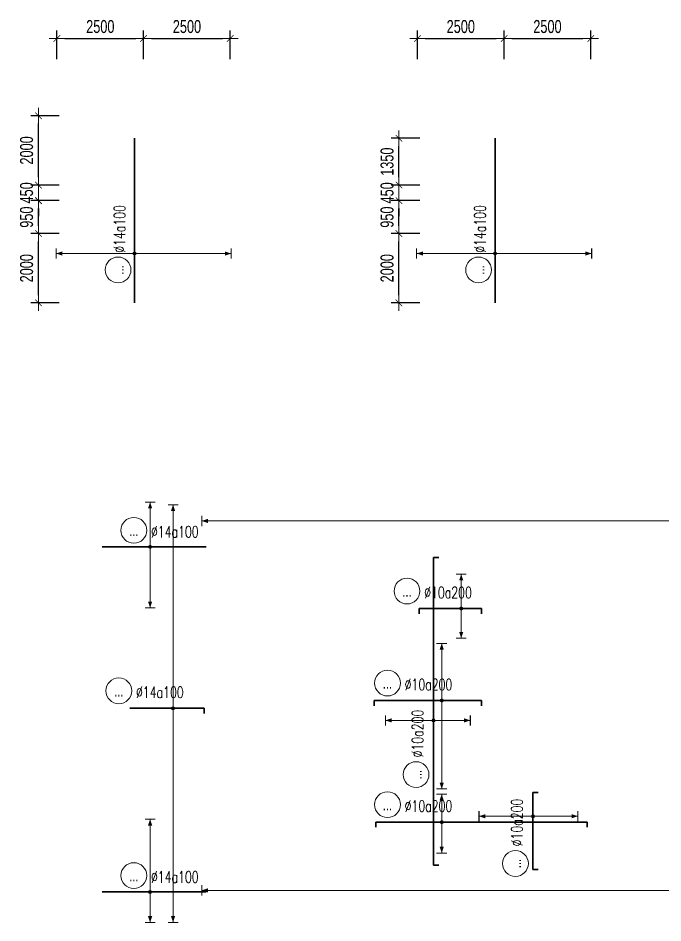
# Model space of a CAD drawing. Header units: millimetres. Extents: x 131700 to 589785, y -24154 to 46087.
# Drawn here: x 262878 to 281481, y 17660 to 43768 of the extents above; entities that cross this region are included whole.
import ezdxf
from ezdxf.enums import TextEntityAlignment as Align

# ---------------------------------------------------------------- set-up
doc = ezdxf.new("R2010")
doc.units = ezdxf.units.MM
doc.layers.get('0').update_dxf_attribs({"lineweight": 20})
doc.layers.get('Defpoints').update_dxf_attribs({"color": 151, "lineweight": 9})
for name, color, linetype, lineweight in [('NDC_S_DIM', 1, 'Continuous', 15), ('NDC_S_REBAR', 4, 'Continuous', 35), ('NDC_S_VN TEXT', 7, 'Continuous', 20)]:
    doc.layers.add(name, color=color, linetype=linetype, lineweight=lineweight)
doc.styles.add('ARIAL', font='arial.ttf', dxfattribs={"width": 0.7})
doc.styles.add('NDC_ROMANS', font='romans.shx', dxfattribs={"width": 0.7})
doc.dimstyles.new('NDC_dim_150', dxfattribs={"dimscale": 150, "dimtxt": 2.5, "dimasz": 1.5, "dimexe": 1.5, "dimexo": 2.5, "dimgap": 1, "dimtad": 1, "dimdec": 0, "dimzin": 0, "dimdsep": 46, "dimtxsty": 'ARIAL', "dimblk": 'DIMMARK', "dimcen": 0.09, "dimdle": 1.2, "dimclrd": 1, "dimclre": 1, "dimclrt": 3, "dimadec": 0, "dimazin": 0, "dimtfac": 1, "dimtdec": 0, "dimtix": 1, "dimtofl": 0, "dimtmove": 0, "dimatfit": 3, "dimfxl": 4, "dimfxlon": 1, "dimtolj": 1, "dimtzin": 0, "dimarcsym": 0})

# ---------------------------------------------------------------- blocks, each defined once
blk = doc.blocks.new('*U337')
h = blk.add_hatch(color=6)
edge = h.paths.add_edge_path()
edge.add_arc((4.81, 0), 0.3, 0, 360)
at = {"layer": 'NDC_S_DIM', "color": 6}
for q in [(4.81, 5.38), (4.81, -5.95)]:
    blk.add_line((4.81, 0), q, dxfattribs=at)
for points in [[(3.81, 5.38, 0.2, 0.2, 0), (5.81, 5.38, 0, 0, 0)], [(3.81, -5.95, 0.2, 0.2, 0), (5.81, -5.95, 0, 0, 0)]]:
    blk.add_lwpolyline(points, format="xyseb", dxfattribs=at)
at = {"layer": 'NDC_S_DIM'}
blk.add_circle((-5.62, 3.36), 2.48, dxfattribs=at)
at = {"layer": 'NDC_S_DIM', "color": 6}
blk.add_circle((4.81, 0), 0.3, dxfattribs=at)
for points in [[(4.41, 4.18), (4.81, 5.38), (5.21, 4.18)], [(4.41, -4.75), (4.81, -5.95), (5.21, -4.75)]]:
    blk.add_solid(points, dxfattribs=at)
at = {"layer": 'NDC_S_REBAR'}
for p, q in [((0, 0), (-7.85, 0)), ((-7.85, 0), (-7.85, -1)), ((0, 0), (32.82, 0)), ((32.82, 0), (32.82, -1)), ((-7.85, -1), (-7.85, -1)), ((32.82, -1), (32.82, -1))]:
    blk.add_line(p, q, dxfattribs=at)
at = {"layer": 'NDC_S_VN TEXT', "style": 'ARIAL', "width": 0.7}
blk.add_attdef('KHT', text='', height=2.2, dxfattribs=at).set_placement((-5.62, 3.36), align=Align.MIDDLE_CENTER)
at = {"layer": 'NDC_S_VN TEXT', "color": 3, "style": 'NDC_ROMANS', "width": 0.7}
blk.add_attdef('DKT', (-2.32, 1.98), '', height=2.2, dxfattribs=at)
blk = doc.blocks.new('*U338')
h = blk.add_hatch(color=6)
edge = h.paths.add_edge_path()
edge.add_arc((4.81, 0), 0.3, 0, 360)
at = {"layer": 'NDC_S_DIM', "color": 6}
for q in [(4.81, 10.99), (4.81, -17.01)]:
    blk.add_line((4.81, 0), q, dxfattribs=at)
for points in [[(3.81, 10.99, 0.2, 0.2, 0), (5.81, 10.99, 0, 0, 0)], [(3.81, -17.01, 0.2, 0.2, 0), (5.81, -17.01, 0, 0, 0)]]:
    blk.add_lwpolyline(points, format="xyseb", dxfattribs=at)
at = {"layer": 'NDC_S_DIM'}
blk.add_circle((-5.62, 3.36), 2.48, dxfattribs=at)
at = {"layer": 'NDC_S_DIM', "color": 6}
blk.add_circle((4.81, 0), 0.3, dxfattribs=at)
for points in [[(4.41, 9.79), (4.81, 10.99), (5.21, 9.79)], [(4.41, -15.81), (4.81, -17.01), (5.21, -15.81)]]:
    blk.add_solid(points, dxfattribs=at)
at = {"layer": 'NDC_S_REBAR'}
for p, q in [((0, 0), (-8.18, 0)), ((-8.18, 0), (-8.18, -1)), ((0, 0), (12.48, 0)), ((12.48, 0), (12.48, -1)), ((-8.18, -1), (-8.18, -1)), ((12.48, -1), (12.48, -1))]:
    blk.add_line(p, q, dxfattribs=at)
at = {"layer": 'NDC_S_VN TEXT', "style": 'ARIAL', "width": 0.7}
blk.add_attdef('KHT', text='', height=2.2, dxfattribs=at).set_placement((-5.62, 3.36), align=Align.MIDDLE_CENTER)
at = {"layer": 'NDC_S_VN TEXT', "color": 3, "style": 'NDC_ROMANS', "width": 0.7}
blk.add_attdef('DKT', (-2.32, 1.98), '', height=2.2, dxfattribs=at)
blk = doc.blocks.new('*U335')
h = blk.add_hatch(color=6)
edge = h.paths.add_edge_path()
edge.add_arc((4.81, 0), 0.3, 0, 360)
at = {"layer": 'NDC_S_DIM', "color": 6}
for q in [(4.81, 6.63), (4.81, -5.71)]:
    blk.add_line((4.81, 0), q, dxfattribs=at)
for points in [[(3.81, 6.63, 0.2, 0.2, 0), (5.81, 6.63, 0, 0, 0)], [(3.81, -5.71, 0.2, 0.2, 0), (5.81, -5.71, 0, 0, 0)]]:
    blk.add_lwpolyline(points, format="xyseb", dxfattribs=at)
at = {"layer": 'NDC_S_DIM'}
blk.add_circle((-5.62, 3.36), 2.48, dxfattribs=at)
at = {"layer": 'NDC_S_DIM', "color": 6}
blk.add_circle((4.81, 0), 0.3, dxfattribs=at)
for points in [[(4.41, 5.43), (4.81, 6.63), (5.21, 5.43)], [(4.41, -4.51), (4.81, -5.71), (5.21, -4.51)]]:
    blk.add_solid(points, dxfattribs=at)
at = {"layer": 'NDC_S_REBAR'}
for p, q in [((0, 0), (-3.28, 0)), ((-3.28, 0), (-3.28, -1)), ((0, 0), (8.72, 0)), ((8.72, 0), (8.72, -1)), ((-3.28, -1), (-3.28, -1)), ((8.72, -1), (8.72, -1))]:
    blk.add_line(p, q, dxfattribs=at)
at = {"layer": 'NDC_S_VN TEXT', "style": 'ARIAL', "width": 0.7}
blk.add_attdef('KHT', text='', height=2.2, dxfattribs=at).set_placement((-5.62, 3.36), align=Align.MIDDLE_CENTER)
at = {"layer": 'NDC_S_VN TEXT', "color": 3, "style": 'NDC_ROMANS', "width": 0.7}
blk.add_attdef('DKT', (-2.32, 1.98), '', height=2.2, dxfattribs=at)
blk = doc.blocks.new('*U334')
h = blk.add_hatch(color=6)
edge = h.paths.add_edge_path()
edge.add_arc((4.81, 0), 0.3, 0, 360)
at = {"layer": 'NDC_S_DIM', "color": 6}
for q in [(4.81, 9.26), (4.81, -7.07)]:
    blk.add_line((4.81, 0), q, dxfattribs=at)
for points in [[(3.81, 9.26, 0.2, 0.2, 0), (5.81, 9.26, 0, 0, 0)], [(3.81, -7.07, 0.2, 0.2, 0), (5.81, -7.07, 0, 0, 0)]]:
    blk.add_lwpolyline(points, format="xyseb", dxfattribs=at)
at = {"layer": 'NDC_S_DIM'}
blk.add_circle((-5.62, 3.36), 2.48, dxfattribs=at)
at = {"layer": 'NDC_S_DIM', "color": 6}
blk.add_circle((4.81, 0), 0.3, dxfattribs=at)
for points in [[(4.41, 8.06), (4.81, 9.26), (5.21, 8.06)], [(4.41, -5.87), (4.81, -7.07), (5.21, -5.87)]]:
    blk.add_solid(points, dxfattribs=at)
at = {"layer": 'NDC_S_REBAR'}
for p, q in [((0, 0), (-23.03, 0)), ((-23.03, 0), (-23.03, -1)), ((0, 0), (36.12, 0)), ((36.12, 0), (36.12, -1)), ((-23.03, -1), (-23.03, -1)), ((36.12, -1), (36.12, -1))]:
    blk.add_line(p, q, dxfattribs=at)
at = {"layer": 'NDC_S_VN TEXT', "style": 'ARIAL', "width": 0.7}
blk.add_attdef('KHT', text='', height=2.2, dxfattribs=at).set_placement((-5.62, 3.36), align=Align.MIDDLE_CENTER)
at = {"layer": 'NDC_S_VN TEXT', "color": 3, "style": 'NDC_ROMANS', "width": 0.7}
blk.add_attdef('DKT', (-2.32, 1.98), '', height=2.2, dxfattribs=at)
blk = doc.blocks.new('*U348')
h = blk.add_hatch(color=6)
edge = h.paths.add_edge_path()
edge.add_arc((3.48, 0), 0.3, 0, 360)
at = {"layer": 'NDC_S_DIM', "color": 6}
for q in [(3.48, 10.37), (3.48, -8.63)]:
    blk.add_line((3.48, 0), q, dxfattribs=at)
for points in [[(2.48, 10.37, 0.2, 0.2, 0), (4.48, 10.37, 0, 0, 0)], [(2.48, -8.63, 0.2, 0.2, 0), (4.48, -8.63, 0, 0, 0)]]:
    blk.add_lwpolyline(points, format="xyseb", dxfattribs=at)
at = {"layer": 'NDC_S_DIM'}
blk.add_circle((-5.62, 3.36), 2.48, dxfattribs=at)
at = {"layer": 'NDC_S_DIM', "color": 6}
blk.add_circle((3.48, 0), 0.3, dxfattribs=at)
for points in [[(3.08, 9.17), (3.48, 10.37), (3.88, 9.17)], [(3.08, -7.43), (3.48, -8.63), (3.88, -7.43)]]:
    blk.add_solid(points, dxfattribs=at)
at = {"layer": 'NDC_S_REBAR'}
for p, q in [((0, 0), (-6.77, 0)), ((-6.77, 0), (-6.77, -1)), ((0, 0), (8.03, 0)), ((8.03, 0), (8.03, -1)), ((-6.77, -1), (-6.77, -1)), ((8.03, -1), (8.03, -1))]:
    blk.add_line(p, q, dxfattribs=at)
at = {"layer": 'NDC_S_VN TEXT', "style": 'ARIAL', "width": 0.7}
blk.add_attdef('KHT', text='', height=2.2, dxfattribs=at).set_placement((-5.62, 3.36), align=Align.MIDDLE_CENTER)
at = {"layer": 'NDC_S_VN TEXT', "color": 3, "style": 'NDC_ROMANS', "width": 0.7}
blk.add_attdef('DKT', (-2.32, 1.98), '', height=2.2, dxfattribs=at)
blk = doc.blocks.new('*U349')
h = blk.add_hatch(color=6)
edge = h.paths.add_edge_path()
edge.add_arc((4.81, 0), 0.3, 0, 360)
at = {"layer": 'NDC_S_DIM', "color": 6}
for q in [(4.81, 39.15), (4.81, -41.18)]:
    blk.add_line((4.81, 0), q, dxfattribs=at)
for points in [[(3.81, 39.15, 0.2, 0.2, 0), (5.81, 39.15, 0, 0, 0)], [(3.81, -41.18, 0.2, 0.2, 0), (5.81, -41.18, 0, 0, 0)]]:
    blk.add_lwpolyline(points, format="xyseb", dxfattribs=at)
at = {"layer": 'NDC_S_DIM'}
blk.add_circle((-5.62, 3.36), 2.48, dxfattribs=at)
at = {"layer": 'NDC_S_DIM', "color": 6}
blk.add_circle((4.81, 0), 0.3, dxfattribs=at)
for points in [[(4.41, 37.95), (4.81, 39.15), (5.21, 37.95)], [(4.41, -39.98), (4.81, -41.18), (5.21, -39.98)]]:
    blk.add_solid(points, dxfattribs=at)
at = {"layer": 'NDC_S_REBAR'}
for p, q in [((0, 0), (-3.52, 0)), ((-3.52, 0), (-3.52, 0)), ((0, 0), (10.81, 0)), ((10.81, 0), (10.81, -1)), ((-3.52, 0), (-3.52, 0)), ((10.81, -1), (10.81, -1))]:
    blk.add_line(p, q, dxfattribs=at)
at = {"layer": 'NDC_S_VN TEXT', "style": 'ARIAL', "width": 0.7}
blk.add_attdef('KHT', text='', height=2.2, dxfattribs=at).set_placement((-5.62, 3.36), align=Align.MIDDLE_CENTER)
at = {"layer": 'NDC_S_VN TEXT', "color": 3, "style": 'NDC_ROMANS', "width": 0.7}
blk.add_attdef('DKT', (-2.32, 1.98), '', height=2.2, dxfattribs=at)
blk = doc.blocks.new('*U352')
at = {"layer": 'NDC_S_DIM', "color": 6}
blk.add_line((4.81, 0), (4.81, 133.93), dxfattribs=at)
blk.add_lwpolyline([(3.81, 133.93, 0.2, 0.2, 0), (5.81, 133.93, 0, 0, 0)], format="xyseb", dxfattribs=at)
blk.add_solid([(4.41, 132.73), (4.81, 133.93), (5.21, 132.73)], dxfattribs=at)
at = {"layer": 'NDC_S_VN TEXT', "style": 'ARIAL', "width": 0.7}
blk.add_attdef('KHT', text='', height=2.2, dxfattribs=at).set_placement((-5.62, 3.36), align=Align.MIDDLE_CENTER)
at = {"layer": 'NDC_S_VN TEXT', "color": 3, "style": 'NDC_ROMANS', "width": 0.7}
blk.add_attdef('DKT', (-2.32, 1.98), '', height=2.2, dxfattribs=at)
blk = doc.blocks.new('*U353')
at = {"layer": 'NDC_S_DIM', "color": 6}
blk.add_line((6.53, 0), (6.53, 142.72), dxfattribs=at)
blk.add_lwpolyline([(5.53, 142.72, 0.2, 0.2, 0), (7.53, 142.72, 0, 0, 0)], format="xyseb", dxfattribs=at)
blk.add_solid([(6.13, 141.52), (6.53, 142.72), (6.93, 141.52)], dxfattribs=at)
at = {"layer": 'NDC_S_VN TEXT', "style": 'ARIAL', "width": 0.7}
blk.add_attdef('KHT', text='', height=2.2, dxfattribs=at).set_placement((3.49, 3.36), align=Align.MIDDLE_CENTER)
at = {"layer": 'NDC_S_VN TEXT', "color": 3, "style": 'NDC_ROMANS', "width": 0.7}
blk.add_attdef('DKT', (6.79, 1.98), '', height=2.2, dxfattribs=at)
blk = doc.blocks.new('*U350')
h = blk.add_hatch(color=6)
edge = h.paths.add_edge_path()
edge.add_arc((1.64, 0), 0.3, 0, 360)
at = {"layer": 'NDC_S_DIM', "color": 6}
for q in [(1.64, 13.99), (1.64, -5.85)]:
    blk.add_line((1.64, 0), q, dxfattribs=at)
for points in [[(0.64, 13.99, 0.2, 0.2, 0), (2.64, 13.99, 0, 0, 0)], [(0.64, -5.85, 0.2, 0.2, 0), (2.64, -5.85, 0, 0, 0)]]:
    blk.add_lwpolyline(points, format="xyseb", dxfattribs=at)
at = {"layer": 'NDC_S_DIM'}
blk.add_circle((-1.49, 3.16), 2.48, dxfattribs=at)
at = {"layer": 'NDC_S_DIM', "color": 6}
blk.add_circle((1.64, 0), 0.3, dxfattribs=at)
for points in [[(1.24, 12.79), (1.64, 13.99), (2.04, 12.79)], [(1.24, -4.65), (1.64, -5.85), (2.04, -4.65)]]:
    blk.add_solid(points, dxfattribs=at)
at = {"layer": 'NDC_S_REBAR'}
for p, q in [((0, 0), (-7.6, 0)), ((-7.6, 0), (-7.6, 0)), ((0, 0), (12.4, 0)), ((12.4, 0), (12.4, 0)), ((12.4, 0), (12.4, 0)), ((-7.6, 0), (-7.6, 0))]:
    blk.add_line(p, q, dxfattribs=at)
at = {"layer": 'NDC_S_VN TEXT', "style": 'ARIAL', "width": 0.7}
blk.add_attdef('KHT', text='', height=2.2, dxfattribs=at).set_placement((-1.49, 3.16), align=Align.MIDDLE_CENTER)
at = {"layer": 'NDC_S_VN TEXT', "color": 3, "style": 'NDC_ROMANS', "width": 0.7}
blk.add_attdef('DKT', (1.81, 1.78), '', height=2.2, dxfattribs=at)
blk = doc.blocks.new('*U351')
h = blk.add_hatch(color=6)
edge = h.paths.add_edge_path()
edge.add_arc((1.64, 0), 0.3, 0, 360)
at = {"layer": 'NDC_S_DIM', "color": 6}
for q in [(1.64, 8.58), (1.64, -11.75)]:
    blk.add_line((1.64, 0), q, dxfattribs=at)
for points in [[(0.64, 8.58, 0.2, 0.2, 0), (2.64, 8.58, 0, 0, 0)], [(0.64, -11.75, 0.2, 0.2, 0), (2.64, -11.75, 0, 0, 0)]]:
    blk.add_lwpolyline(points, format="xyseb", dxfattribs=at)
at = {"layer": 'NDC_S_DIM'}
blk.add_circle((-1.49, 3.16), 2.48, dxfattribs=at)
at = {"layer": 'NDC_S_DIM', "color": 6}
blk.add_circle((1.64, 0), 0.3, dxfattribs=at)
for points in [[(1.24, 7.38), (1.64, 8.58), (2.04, 7.38)], [(1.24, -10.55), (1.64, -11.75), (2.04, -10.55)]]:
    blk.add_solid(points, dxfattribs=at)
at = {"layer": 'NDC_S_REBAR'}
for p, q in [((0, 0), (-7.6, 0)), ((-7.6, 0), (-7.6, 0)), ((0, 0), (12.4, 0)), ((12.4, 0), (12.4, 0)), ((12.4, 0), (12.4, 0)), ((-7.6, 0), (-7.6, 0))]:
    blk.add_line(p, q, dxfattribs=at)
at = {"layer": 'NDC_S_VN TEXT', "style": 'ARIAL', "width": 0.7}
blk.add_attdef('KHT', text='', height=2.2, dxfattribs=at).set_placement((-1.49, 3.16), align=Align.MIDDLE_CENTER)
at = {"layer": 'NDC_S_VN TEXT', "color": 3, "style": 'NDC_ROMANS', "width": 0.7}
blk.add_attdef('DKT', (1.81, 1.78), '', height=2.2, dxfattribs=at)
blk = doc.blocks.new('*U357')
h = blk.add_hatch(color=6)
edge = h.paths.add_edge_path()
edge.add_arc((-0.77, 0), 0.3, 0, 360)
at = {"layer": 'NDC_S_DIM', "color": 6}
for q in [(-0.77, 15.08), (-0.77, -18.59)]:
    blk.add_line((-0.77, 0), q, dxfattribs=at)
for points in [[(-1.77, 15.08, 0.2, 0.2, 0), (0.23, 15.08, 0, 0, 0)], [(-1.77, -18.59, 0.2, 0.2, 0), (0.23, -18.59, 0, 0, 0)]]:
    blk.add_lwpolyline(points, format="xyseb", dxfattribs=at)
at = {"layer": 'NDC_S_DIM'}
blk.add_circle((-3.93, 3.16), 2.48, dxfattribs=at)
at = {"layer": 'NDC_S_DIM', "color": 6}
blk.add_circle((-0.77, 0), 0.3, dxfattribs=at)
for points in [[(-1.17, 13.88), (-0.77, 15.08), (-0.37, 13.88)], [(-1.17, -17.39), (-0.77, -18.59), (-0.37, -17.39)]]:
    blk.add_solid(points, dxfattribs=at)
at = {"layer": 'NDC_S_REBAR'}
for p, q in [((0, 0), (-10.27, 0)), ((-10.27, 0), (-10.27, 0)), ((0, 0), (21.4, 0)), ((21.4, 0), (21.4, 0)), ((21.4, 0), (21.4, 0)), ((-10.27, 0), (-10.27, 0))]:
    blk.add_line(p, q, dxfattribs=at)
at = {"layer": 'NDC_S_VN TEXT', "style": 'ARIAL', "width": 0.7}
blk.add_attdef('KHT', text='', height=2.2, dxfattribs=at).set_placement((-3.93, 3.16), align=Align.MIDDLE_CENTER)
at = {"layer": 'NDC_S_VN TEXT', "color": 3, "style": 'NDC_ROMANS', "width": 0.7}
blk.add_attdef('DKT', (-0.63, 1.78), '', height=2.2, dxfattribs=at)
blk = doc.blocks.new('DIMMARK')
at = {"layer": 'NDC_S_DIM', "color": 1}
blk.add_line((-1.5, 0), (1, 0), dxfattribs=at)
at = {"layer": 'NDC_S_DIM', "color": 2, "const_width": 0.1}
blk.add_lwpolyline([(-0.42, -0.42), (0.42, 0.42)], dxfattribs=at)
blk = doc.blocks.new('*D364')
at = {"layer": 'Defpoints', "color": 0, "ltscale": 100, "transparency": 16777216}
for p in [(273866, 37550), (277843, 37550), (277843, 35550)]:
    blk.add_point(p, dxfattribs=at)
at = {"layer": 'NDC_S_DIM', "color": 1, "lineweight": -2, "ltscale": 100, "transparency": 16777216}
for p, q in [((274466, 37550), (273641, 37550)), ((273866, 35775), (273866, 37325)), ((274466, 35550), (273641, 35550))]:
    blk.add_line(p, q, dxfattribs=at)
at = {"layer": 'NDC_S_DIM', "color": 1, "lineweight": -2, "ltscale": 100, "transparency": 16777216, "xscale": 225, "yscale": 225, "zscale": 225}
for p, rotation in [((273866, 37550), 90), ((273866, 35550), 270)]:
    blk.add_blockref('DIMMARK', p, dxfattribs=dict(at, rotation=rotation))
at = {"layer": 'NDC_S_DIM', "color": 3, "ltscale": 100, "transparency": 16777216, "insert": (273524, 36550), "char_height": 375, "attachment_point": 5, "rotation": 90, "style": 'ARIAL'}
blk.add_mtext('\\A1;2000', dxfattribs=at)
blk = doc.blocks.new('*D365')
at = {"layer": 'Defpoints', "color": 0, "ltscale": 100, "transparency": 16777216}
for p in [(273866, 38500), (277843, 38500), (277843, 37550)]:
    blk.add_point(p, dxfattribs=at)
at = {"layer": 'NDC_S_DIM', "color": 1, "lineweight": -2, "ltscale": 100, "transparency": 16777216}
for p, q in [((274466, 38500), (273641, 38500)), ((273866, 37775), (273866, 38275)), ((274466, 37550), (273641, 37550))]:
    blk.add_line(p, q, dxfattribs=at)
at = {"layer": 'NDC_S_DIM', "color": 1, "lineweight": -2, "ltscale": 100, "transparency": 16777216, "xscale": 225, "yscale": 225, "zscale": 225}
for p, rotation in [((273866, 38500), 90), ((273866, 37550), 270)]:
    blk.add_blockref('DIMMARK', p, dxfattribs=dict(at, rotation=rotation))
at = {"layer": 'NDC_S_DIM', "color": 3, "ltscale": 100, "transparency": 16777216, "insert": (273524, 38025), "char_height": 375, "attachment_point": 5, "rotation": 90, "style": 'ARIAL'}
blk.add_mtext('\\A1;950', dxfattribs=at)
blk = doc.blocks.new('*D366')
at = {"layer": 'Defpoints', "color": 0, "ltscale": 100, "transparency": 16777216}
for p in [(276900, 43180), (274400, 40201), (276900, 40201)]:
    blk.add_point(p, dxfattribs=at)
at = {"layer": 'NDC_S_DIM', "color": 1, "lineweight": -2, "ltscale": 100, "transparency": 16777216}
for p, q in [((274400, 42580), (274400, 43405)), ((276900, 42580), (276900, 43405)), ((274625, 43180), (276675, 43180))]:
    blk.add_line(p, q, dxfattribs=at)
at = {"layer": 'NDC_S_DIM', "color": 1, "lineweight": -2, "ltscale": 100, "transparency": 16777216, "xscale": 225, "yscale": 225, "zscale": 225, "rotation": 180}
blk.add_blockref('DIMMARK', (274400, 43180), dxfattribs=at)
at = {"layer": 'NDC_S_DIM', "color": 1, "lineweight": -2, "ltscale": 100, "transparency": 16777216, "xscale": 225, "yscale": 225, "zscale": 225}
blk.add_blockref('DIMMARK', (276900, 43180), dxfattribs=at)
at = {"layer": 'NDC_S_DIM', "color": 3, "ltscale": 100, "transparency": 16777216, "insert": (275650, 43522), "char_height": 375, "attachment_point": 5, "style": 'ARIAL'}
blk.add_mtext('\\A1;2500', dxfattribs=at)
blk = doc.blocks.new('*D367')
at = {"layer": 'Defpoints', "color": 0, "ltscale": 100, "transparency": 16777216}
for p in [(279400, 43180), (276900, 40051), (279400, 40051)]:
    blk.add_point(p, dxfattribs=at)
at = {"layer": 'NDC_S_DIM', "color": 1, "lineweight": -2, "ltscale": 100, "transparency": 16777216}
for p, q in [((276900, 42580), (276900, 43405)), ((279400, 42580), (279400, 43405)), ((277125, 43180), (279175, 43180))]:
    blk.add_line(p, q, dxfattribs=at)
at = {"layer": 'NDC_S_DIM', "color": 1, "lineweight": -2, "ltscale": 100, "transparency": 16777216, "xscale": 225, "yscale": 225, "zscale": 225, "rotation": 180}
blk.add_blockref('DIMMARK', (276900, 43180), dxfattribs=at)
at = {"layer": 'NDC_S_DIM', "color": 1, "lineweight": -2, "ltscale": 100, "transparency": 16777216, "xscale": 225, "yscale": 225, "zscale": 225}
blk.add_blockref('DIMMARK', (279400, 43180), dxfattribs=at)
at = {"layer": 'NDC_S_DIM', "color": 3, "ltscale": 100, "transparency": 16777216, "insert": (278150, 43522), "char_height": 375, "attachment_point": 5, "style": 'ARIAL'}
blk.add_mtext('\\A1;2500', dxfattribs=at)
blk = doc.blocks.new('*D368')
at = {"layer": 'Defpoints', "color": 0, "ltscale": 100, "transparency": 16777216}
for p in [(263466, 37550), (267443, 37550), (267443, 35550)]:
    blk.add_point(p, dxfattribs=at)
at = {"layer": 'NDC_S_DIM', "color": 1, "lineweight": -2, "ltscale": 100, "transparency": 16777216}
for p, q in [((264066, 37550), (263241, 37550)), ((263466, 35775), (263466, 37325)), ((264066, 35550), (263241, 35550))]:
    blk.add_line(p, q, dxfattribs=at)
at = {"layer": 'NDC_S_DIM', "color": 1, "lineweight": -2, "ltscale": 100, "transparency": 16777216, "xscale": 225, "yscale": 225, "zscale": 225}
for p, rotation in [((263466, 37550), 90), ((263466, 35550), 270)]:
    blk.add_blockref('DIMMARK', p, dxfattribs=dict(at, rotation=rotation))
at = {"layer": 'NDC_S_DIM', "color": 3, "ltscale": 100, "transparency": 16777216, "insert": (263124, 36550), "char_height": 375, "attachment_point": 5, "rotation": 90, "style": 'ARIAL'}
blk.add_mtext('\\A1;2000', dxfattribs=at)
blk = doc.blocks.new('*D369')
at = {"layer": 'Defpoints', "color": 0, "ltscale": 100, "transparency": 16777216}
for p in [(263466, 38950), (267443, 38950), (267443, 38500)]:
    blk.add_point(p, dxfattribs=at)
at = {"layer": 'NDC_S_DIM', "color": 1, "lineweight": -2, "ltscale": 100, "transparency": 16777216}
for p, q in [((263466, 39175), (263466, 39400)), ((264066, 38950), (263241, 38950)), ((264066, 38500), (263241, 38500)), ((263466, 38275), (263466, 38050))]:
    blk.add_line(p, q, dxfattribs=at)
at = {"layer": 'NDC_S_DIM', "color": 1, "lineweight": -2, "ltscale": 100, "transparency": 16777216, "xscale": 225, "yscale": 225, "zscale": 225}
for p, rotation in [((263466, 38950), 270), ((263466, 38500), 90)]:
    blk.add_blockref('DIMMARK', p, dxfattribs=dict(at, rotation=rotation))
at = {"layer": 'NDC_S_DIM', "color": 3, "ltscale": 100, "transparency": 16777216, "insert": (263124, 38725), "char_height": 375, "attachment_point": 5, "rotation": 90, "style": 'ARIAL'}
blk.add_mtext('\\A1;450', dxfattribs=at)
blk = doc.blocks.new('*D370')
at = {"layer": 'Defpoints', "color": 0, "ltscale": 100, "transparency": 16777216}
for p in [(263466, 38500), (267443, 38500), (267443, 37550)]:
    blk.add_point(p, dxfattribs=at)
at = {"layer": 'NDC_S_DIM', "color": 1, "lineweight": -2, "ltscale": 100, "transparency": 16777216}
for p, q in [((264066, 38500), (263241, 38500)), ((263466, 37775), (263466, 38275)), ((264066, 37550), (263241, 37550))]:
    blk.add_line(p, q, dxfattribs=at)
at = {"layer": 'NDC_S_DIM', "color": 1, "lineweight": -2, "ltscale": 100, "transparency": 16777216, "xscale": 225, "yscale": 225, "zscale": 225}
for p, rotation in [((263466, 38500), 90), ((263466, 37550), 270)]:
    blk.add_blockref('DIMMARK', p, dxfattribs=dict(at, rotation=rotation))
at = {"layer": 'NDC_S_DIM', "color": 3, "ltscale": 100, "transparency": 16777216, "insert": (263124, 38025), "char_height": 375, "attachment_point": 5, "rotation": 90, "style": 'ARIAL'}
blk.add_mtext('\\A1;950', dxfattribs=at)
blk = doc.blocks.new('*D371')
at = {"layer": 'Defpoints', "color": 0, "ltscale": 100, "transparency": 16777216}
for p in [(266500, 43180), (264000, 40201), (266500, 40201)]:
    blk.add_point(p, dxfattribs=at)
at = {"layer": 'NDC_S_DIM', "color": 1, "lineweight": -2, "ltscale": 100, "transparency": 16777216}
for p, q in [((264000, 42580), (264000, 43405)), ((266500, 42580), (266500, 43405)), ((264225, 43180), (266275, 43180))]:
    blk.add_line(p, q, dxfattribs=at)
at = {"layer": 'NDC_S_DIM', "color": 1, "lineweight": -2, "ltscale": 100, "transparency": 16777216, "xscale": 225, "yscale": 225, "zscale": 225, "rotation": 180}
blk.add_blockref('DIMMARK', (264000, 43180), dxfattribs=at)
at = {"layer": 'NDC_S_DIM', "color": 1, "lineweight": -2, "ltscale": 100, "transparency": 16777216, "xscale": 225, "yscale": 225, "zscale": 225}
blk.add_blockref('DIMMARK', (266500, 43180), dxfattribs=at)
at = {"layer": 'NDC_S_DIM', "color": 3, "ltscale": 100, "transparency": 16777216, "insert": (265250, 43522), "char_height": 375, "attachment_point": 5, "style": 'ARIAL'}
blk.add_mtext('\\A1;2500', dxfattribs=at)
blk = doc.blocks.new('*D372')
at = {"layer": 'Defpoints', "color": 0, "ltscale": 100, "transparency": 16777216}
for p in [(269000, 43180), (266500, 40051), (269000, 40051)]:
    blk.add_point(p, dxfattribs=at)
at = {"layer": 'NDC_S_DIM', "color": 1, "lineweight": -2, "ltscale": 100, "transparency": 16777216}
for p, q in [((266500, 42580), (266500, 43405)), ((269000, 42580), (269000, 43405)), ((266725, 43180), (268775, 43180))]:
    blk.add_line(p, q, dxfattribs=at)
at = {"layer": 'NDC_S_DIM', "color": 1, "lineweight": -2, "ltscale": 100, "transparency": 16777216, "xscale": 225, "yscale": 225, "zscale": 225, "rotation": 180}
blk.add_blockref('DIMMARK', (266500, 43180), dxfattribs=at)
at = {"layer": 'NDC_S_DIM', "color": 1, "lineweight": -2, "ltscale": 100, "transparency": 16777216, "xscale": 225, "yscale": 225, "zscale": 225}
blk.add_blockref('DIMMARK', (269000, 43180), dxfattribs=at)
at = {"layer": 'NDC_S_DIM', "color": 3, "ltscale": 100, "transparency": 16777216, "insert": (267750, 43522), "char_height": 375, "attachment_point": 5, "style": 'ARIAL'}
blk.add_mtext('\\A1;2500', dxfattribs=at)
blk = doc.blocks.new('*U362')
h = blk.add_hatch(color=6)
edge = h.paths.add_edge_path()
edge.add_arc((-0.77, 0), 0.3, 0, 360)
at = {"layer": 'NDC_S_DIM', "color": 6}
for q in [(-0.77, 15.08), (-0.77, -18.59)]:
    blk.add_line((-0.77, 0), q, dxfattribs=at)
for points in [[(-1.77, 15.08, 0.2, 0.2, 0), (0.23, 15.08, 0, 0, 0)], [(-1.77, -18.59, 0.2, 0.2, 0), (0.23, -18.59, 0, 0, 0)]]:
    blk.add_lwpolyline(points, format="xyseb", dxfattribs=at)
at = {"layer": 'NDC_S_DIM'}
blk.add_circle((-3.93, 3.16), 2.48, dxfattribs=at)
at = {"layer": 'NDC_S_DIM', "color": 6}
blk.add_circle((-0.77, 0), 0.3, dxfattribs=at)
for points in [[(-1.17, 13.88), (-0.77, 15.08), (-0.37, 13.88)], [(-1.17, -17.39), (-0.77, -18.59), (-0.37, -17.39)]]:
    blk.add_solid(points, dxfattribs=at)
at = {"layer": 'NDC_S_REBAR'}
for p, q in [((0, 0), (-10.27, 0)), ((-10.27, 0), (-10.27, 0)), ((0, 0), (21.4, 0)), ((21.4, 0), (21.4, 0)), ((21.4, 0), (21.4, 0)), ((-10.27, 0), (-10.27, 0))]:
    blk.add_line(p, q, dxfattribs=at)
at = {"layer": 'NDC_S_VN TEXT', "style": 'ARIAL', "width": 0.7}
blk.add_attdef('KHT', text='', height=2.2, dxfattribs=at).set_placement((-3.93, 3.16), align=Align.MIDDLE_CENTER)
at = {"layer": 'NDC_S_VN TEXT', "color": 3, "style": 'NDC_ROMANS', "width": 0.7}
blk.add_attdef('DKT', (-0.63, 1.78), '', height=2.2, dxfattribs=at)
blk = doc.blocks.new('*D432')
at = {"layer": 'Defpoints', "color": 0, "ltscale": 100, "transparency": 16777216}
for p in [(263466, 40950), (267443, 40950), (267443, 38950)]:
    blk.add_point(p, dxfattribs=at)
at = {"layer": 'NDC_S_DIM', "color": 1, "lineweight": -2, "ltscale": 100, "transparency": 16777216}
for p, q in [((264066, 40950), (263241, 40950)), ((263466, 39175), (263466, 40725)), ((264066, 38950), (263241, 38950))]:
    blk.add_line(p, q, dxfattribs=at)
at = {"layer": 'NDC_S_DIM', "color": 1, "lineweight": -2, "ltscale": 100, "transparency": 16777216, "xscale": 225, "yscale": 225, "zscale": 225}
for p, rotation in [((263466, 40950), 90), ((263466, 38950), 270)]:
    blk.add_blockref('DIMMARK', p, dxfattribs=dict(at, rotation=rotation))
at = {"layer": 'NDC_S_DIM', "color": 3, "ltscale": 100, "transparency": 16777216, "insert": (263124, 39950), "char_height": 375, "attachment_point": 5, "rotation": 90, "style": 'ARIAL'}
blk.add_mtext('\\A1;2000', dxfattribs=at)
blk = doc.blocks.new('*D433')
at = {"layer": 'Defpoints', "color": 0, "ltscale": 100, "transparency": 16777216}
for p in [(273866, 40300), (277843, 40300), (277843, 38950)]:
    blk.add_point(p, dxfattribs=at)
at = {"layer": 'NDC_S_DIM', "color": 1, "lineweight": -2, "ltscale": 100, "transparency": 16777216}
for p, q in [((274466, 40300), (273641, 40300)), ((273866, 39175), (273866, 40075)), ((274466, 38950), (273641, 38950))]:
    blk.add_line(p, q, dxfattribs=at)
at = {"layer": 'NDC_S_DIM', "color": 1, "lineweight": -2, "ltscale": 100, "transparency": 16777216, "xscale": 225, "yscale": 225, "zscale": 225}
for p, rotation in [((273866, 40300), 90), ((273866, 38950), 270)]:
    blk.add_blockref('DIMMARK', p, dxfattribs=dict(at, rotation=rotation))
at = {"layer": 'NDC_S_DIM', "color": 3, "ltscale": 100, "transparency": 16777216, "insert": (273524, 39625), "char_height": 375, "attachment_point": 5, "rotation": 90, "style": 'ARIAL'}
blk.add_mtext('\\A1;1350', dxfattribs=at)
blk = doc.blocks.new('*D435')
at = {"layer": 'Defpoints', "color": 0, "ltscale": 100, "transparency": 16777216}
for p in [(273866, 38950), (277843, 38950), (277843, 38500)]:
    blk.add_point(p, dxfattribs=at)
at = {"layer": 'NDC_S_DIM', "color": 1, "lineweight": -2, "ltscale": 100, "transparency": 16777216}
for p, q in [((273866, 39175), (273866, 39400)), ((274466, 38950), (273641, 38950)), ((274466, 38500), (273641, 38500)), ((273866, 38275), (273866, 38050))]:
    blk.add_line(p, q, dxfattribs=at)
at = {"layer": 'NDC_S_DIM', "color": 1, "lineweight": -2, "ltscale": 100, "transparency": 16777216, "xscale": 225, "yscale": 225, "zscale": 225}
for p, rotation in [((273866, 38950), 270), ((273866, 38500), 90)]:
    blk.add_blockref('DIMMARK', p, dxfattribs=dict(at, rotation=rotation))
at = {"layer": 'NDC_S_DIM', "color": 3, "ltscale": 100, "transparency": 16777216, "insert": (273524, 38725), "char_height": 375, "attachment_point": 5, "rotation": 90, "style": 'ARIAL'}
blk.add_mtext('\\A1;450', dxfattribs=at)

msp = doc.modelspace()

# ---------------------------------------------------------------- block references
at = {"layer": 'NDC_S_REBAR', "xscale": 150, "yscale": 150, "zscale": 150, "rotation": 90}
for name, p, values in [('*U357', (266237.1, 37090.3), {'KHT': '...', 'DKT': '%%c14a100'}), ('*U362', (276637.1, 37090.3), {'KHT': '...', 'DKT': '%%c14a100'}), ('*U334', (274864.1, 22782.3), {'KHT': '...', 'DKT': '%%c10a200'}), ('*U348', (277730.5, 20215.9), {'KHT': '...', 'DKT': '%%c10a200'})]:
    msp.add_blockref(name, p, dxfattribs=at).add_auto_attribs(values)
for name, p in [('*U353', (289583.3, 28277.8)), ('*U352', (288264.4, 17877.8))]:
    msp.add_blockref(name, p, dxfattribs=at)
at = {"layer": 'NDC_S_REBAR', "xscale": 150, "yscale": 150, "zscale": 150}
for name, p, values in [('*U351', (266440.3, 28512.9), {'KHT': '...', 'DKT': '%%c14a100'}), ('*U349', (266627.8, 23852.6), {'KHT': '...', 'DKT': '%%c14a100'}), ('*U335', (274941.4, 26731), {'KHT': '...', 'DKT': '%%c10a200'}), ('*U338', (274377.3, 24076.5), {'KHT': '...', 'DKT': '%%c10a200'}), ('*U337', (274377.3, 20567.8), {'KHT': '...', 'DKT': '%%c10a200'}), ('*U350', (266440.3, 18551.9), {'KHT': '...', 'DKT': '%%c14a100'})]:
    msp.add_blockref(name, p, dxfattribs=at).add_auto_attribs(values)

# ---------------------------------------------------------------- dimensions: what is measured, and where the dimension line sits
at = {"layer": 'NDC_S_DIM', "ltscale": 100}
for p1, p2, distance, picture, middle in [((264000, 40201.2), (266500, 40201.2), 2978.9, '*D371', (265250, 43521.5)), ((266500, 40051.2), (269000, 40051.2), 3128.9, '*D372', (267750, 43521.5)), ((274400, 40201.2), (276900, 40201.2), 2978.9, '*D366', (275650, 43521.5)), ((276900, 40051.2), (279400, 40051.2), 3128.9, '*D367', (278150, 43521.5)), ((267443.2, 38950), (267443.2, 40950), 3977.5, '*D432', (263124.2, 39950)), ((277843.2, 38950), (277843.2, 40300), 3977.5, '*D433', (273524.1, 39625)), ((267443.2, 38500), (267443.2, 38950), 3977.5, '*D369', (263124.2, 38725)), ((277843.2, 38500), (277843.2, 38950), 3977.5, '*D435', (273524.2, 38725)), ((267443.2, 37550), (267443.2, 38500), 3977.5, '*D370', (263124.2, 38025)), ((277843.2, 37550), (277843.2, 38500), 3977.5, '*D365', (273524.2, 38025)), ((267443.2, 35550), (267443.2, 37550), 3977.5, '*D368', (263124.2, 36550)), ((277843.2, 35550), (277843.2, 37550), 3977.5, '*D364', (273524.2, 36550))]:
    dim = msp.add_aligned_dim(p1=p1, p2=p2, distance=distance, dimstyle='NDC_dim_150', dxfattribs=at)
    dim.commit()
    dim.dimension.update_dxf_attribs({"geometry": picture, "text_midpoint": middle})

doc.saveas('drawing.dxf')
